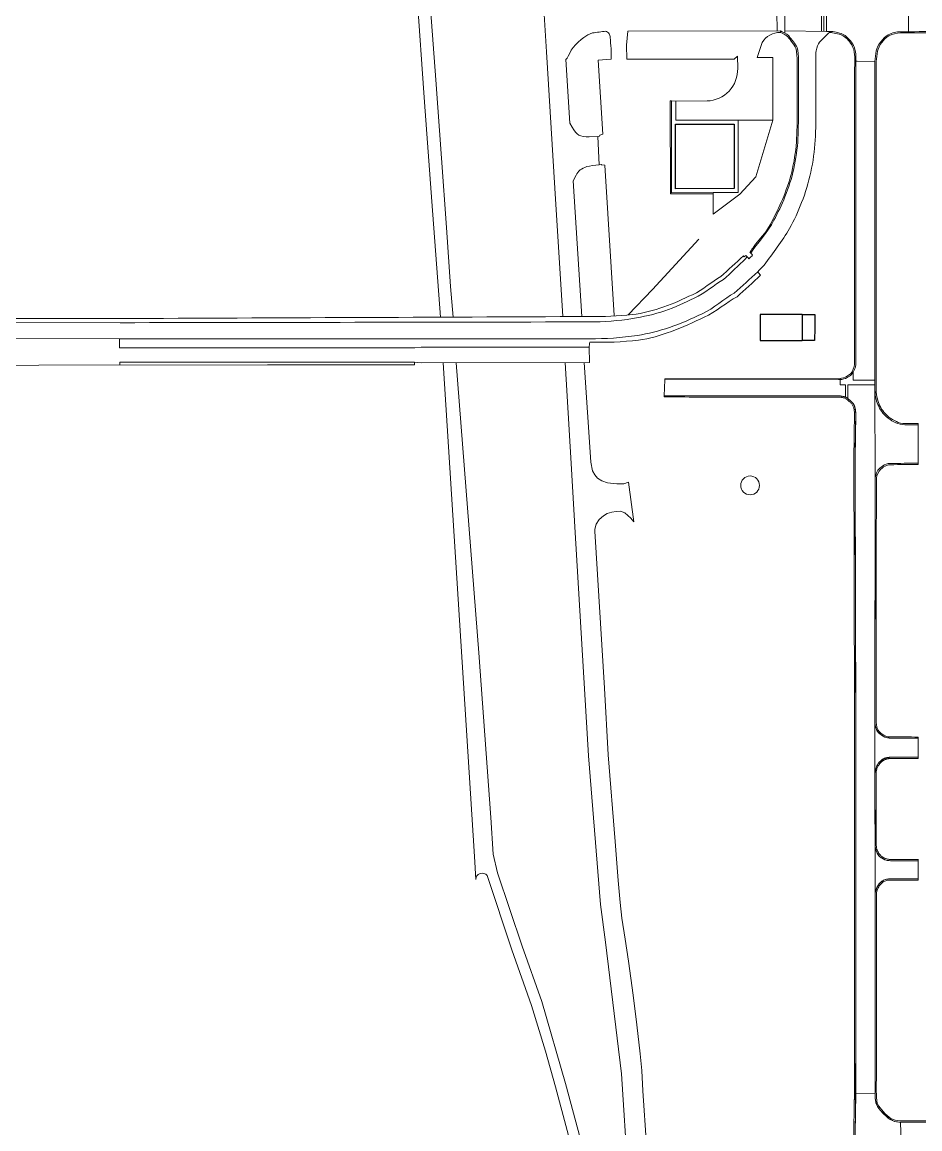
# Model space of a CAD drawing. Header units: millimetres. Extents: x 0 to 840, y 0 to 594.
# Drawn here: x 673.06 to 690.14, y 141.43 to 162.49 of the extents above; entities that cross this region are included whole.
import ezdxf

# ---------------------------------------------------------------- set-up
doc = ezdxf.new("R2010")
doc.units = ezdxf.units.MM
doc.layers.add('AC-0000-BESTAAND-co-06', color=1, linetype='Continuous')

msp = doc.modelspace()

# ---------------------------------------------------------------- linework, layer by layer
at = {"layer": 'AC-0000-BESTAAND-co-06', "linetype": 'Continuous', "lineweight": 13, "transparency": 33554687}
for p, q in [((683.032, 161.93), (682.978, 162.84)), ((683.481, 160.57), (683.401, 161.779)), ((688.922, 161.749), (689.28, 161.746)), ((688.922, 161.749), (688.946, 161.748)), ((683.707, 156.891), (683.541, 159.471)), ((683.845, 156.305), (683.851, 156.013)), ((689.286, 153.826), (689.284, 155.49)), ((685.276, 155.384), (688.615, 155.38)), ((688.906, 154.188), (688.918, 155.04)), ((689.893, 154.83), (690.107, 154.83)), ((690.107, 154.83), (690.107, 154.1)), ((688.921, 148.244), (688.906, 154.188)), ((690.107, 154.1), (689.577, 154.095)), ((689.282, 149.162), (689.286, 153.826)), ((690.107, 148.503), (689.566, 148.503)), ((688.917, 142.101), (688.921, 148.244)), ((689.581, 146.535), (690.107, 146.535)), ((688.892, 140.615), (688.917, 142.101)), ((688.917, 142.101), (689.288, 142.103)), ((690.985, 141.56), (689.771, 141.562)), ((689.781, 141.171), (689.771, 141.562))]:
    msp.add_line(p, q, dxfattribs=at)
at = {"layer": 'AC-0000-BESTAAND-co-06', "linetype": 'Continuous', "lineweight": 13, "transparency": 33554687, "flags": 128}
for points in [[(678.955, 184.818), (679.086, 183.01), (679.241, 180.926), (679.38, 179.059), (679.529, 177.046), (679.706, 174.679), (679.888, 172.271), (680.04, 170.178), (680.191, 168.133), (680.307, 166.594), (680.413, 165.129), (680.565, 163.056), (680.717, 160.968), (680.853, 159.081), (681.016, 156.879)], [(681.258, 156.88), (681.21, 157.461), (681.133, 158.582), (681.04, 159.902), (680.931, 161.397), (680.726, 164.119), (680.576, 166.156), (680.419, 168.346), (680.259, 170.376), (680.106, 172.496), (679.948, 174.593), (679.812, 176.386), (679.66, 178.485), (679.508, 180.564), (679.354, 182.657), (679.198, 184.766)], [(688.92, 163.209), (688.484, 162.704), (688.482, 162.683), (688.419, 162.683), (688.362, 162.678), (687.57, 162.682), (687.567, 162.325)], [(687.421, 162.325), (687.419, 162.683), (686.199, 162.688), (685.917, 162.686), (685.474, 162.683), (684.493, 162.685)], [(688.267, 162.318), (688.266, 162.679)], [(688.309, 162.318), (688.308, 162.678)], [(688.363, 162.317), (688.362, 162.678)], [(689.921, 162.681), (689.921, 162.311)], [(683.912, 162.287), (683.824, 162.249), (683.747, 162.203), (683.693, 162.162), (683.637, 162.111), (683.584, 162.061), (683.54, 162.012), (683.507, 161.961), (683.477, 161.901), (683.448, 161.844), (683.43, 161.809), (683.401, 161.779)], [(687.486, 162.326), (684.58, 162.318), (684.557, 162.054), (684.56, 161.786)], [(687.567, 162.325), (688.363, 162.317), (688.388, 162.317), (688.419, 162.317)], [(687.567, 162.287), (687.567, 162.325)], [(683.345, 156.889), (683.195, 159.332), (683.032, 161.93)], [(684.011, 160.319), (684.044, 160.321), (684.05, 160.345), (684.106, 160.36), (684.015, 161.77), (684.267, 161.785)], [(685.391, 159.223), (685.389, 160.996), (685.412, 160.995), (685.414, 159.245), (686.208, 159.249), (686.208, 159.225), (685.391, 159.223)], [(685.496, 160.991), (685.412, 160.995), (685.414, 159.245), (686.208, 159.249), (686.679, 159.249), (686.679, 160.63)], [(684.011, 160.319), (683.846, 160.31), (683.787, 160.309), (683.735, 160.317), (683.691, 160.327), (683.653, 160.341), (683.619, 160.365), (683.584, 160.402), (683.552, 160.443), (683.52, 160.493), (683.481, 160.57)], [(686.208, 159.249), (686.208, 158.841), (686.715, 159.217), (687.016, 159.548), (687.342, 160.63), (686.679, 160.63)], [(684.011, 160.319), (684.036, 159.777), (683.907, 159.763), (683.851, 159.755), (683.801, 159.746), (683.764, 159.729), (683.73, 159.716), (683.703, 159.698), (683.677, 159.681), (683.653, 159.659), (683.633, 159.633), (683.615, 159.609), (683.597, 159.581), (683.541, 159.471)], [(684.323, 156.9), (684.324, 156.912), (684.146, 159.774), (684.083, 159.777), (684.077, 159.781), (684.036, 159.777)], [(684.587, 156.924), (685.051, 157.408), (685.935, 158.36)], [(686.781, 158.044), (686.798, 158.025), (686.825, 158.054), (686.833, 158.046), (686.841, 158.037), (686.853, 158.024), (686.832, 158.01), (686.827, 157.992)], [(687.109, 157.675), (687.067, 157.725), (687.055, 157.741)], [(669.258, 157.038), (669.236, 157.008), (669.233, 156.947), (669.243, 156.94), (671.164, 156.776), (674.927, 156.773)], [(669.328, 157.043), (669.325, 157.013), (671.167, 156.856), (674.912, 156.852)], [(669.128, 156.467), (671.161, 156.471), (674.912, 156.467)], [(680.527, 156.292), (676.782, 156.293), (674.912, 156.296), (674.912, 156.467)], [(680.527, 156.292), (680.653, 156.31), (683.845, 156.305)], [(669.018, 155.958), (677.724, 155.973), (679.603, 155.974), (680.526, 155.974), (680.526, 156.025)], [(680.526, 156.025), (674.919, 156.025), (674.919, 155.968)], [(683.851, 156.013), (680.651, 156.012), (680.526, 156.025)], [(681.072, 156.012), (681.666, 146.616), (681.689, 146.175)], [(682.023, 146.658), (681.977, 147.358), (681.745, 150.492), (681.317, 156.012)], [(684.7, 138.724), (684.46, 142.481), (684.156, 144.985), (684.063, 145.702), (683.833, 148.529), (683.577, 152.781), (683.505, 154.092), (683.391, 156.013)], [(684.593, 153.739), (684.508, 153.706), (684.37, 153.706), (684.194, 153.727), (684.085, 153.766), (684.004, 153.813), (683.954, 153.878), (683.91, 153.953), (683.881, 154.118), (683.753, 156.013)], [(685.276, 155.384), (685.285, 155.683), (688.624, 155.69)], [(688.592, 155.69), (688.624, 155.69)], [(688.624, 155.69), (688.624, 155.588), (688.726, 155.588), (688.726, 155.356)], [(689.284, 155.678), (688.87, 155.678), (688.87, 155.827)], [(688.765, 155.331), (688.765, 155.588), (689.284, 155.588)], [(684.442, 153.185), (684.523, 153.157), (684.637, 153.053), (684.698, 152.984), (684.593, 153.739)], [(684.94, 141.129), (684.87, 142.155), (684.848, 142.54), (684.819, 142.861), (684.752, 143.411), (684.685, 143.976), (684.592, 144.623), (684.529, 145.041), (684.466, 145.445), (684.438, 145.737), (684.399, 146.156), (684.341, 146.903), (684.21, 148.55), (684.139, 149.816), (683.954, 152.804), (683.957, 152.844), (683.978, 152.939), (684.039, 153.03), (684.117, 153.096), (684.189, 153.142), (684.28, 153.169), (684.363, 153.182), (684.442, 153.185)], [(689.282, 148.204), (689.285, 146.818)], [(682.023, 146.658), (682.103, 146.305), (682.573, 144.909), (682.943, 143.854), (683.398, 142.294), (684.544, 138.033)], [(689.288, 142.103), (689.286, 145.915)]]:
    msp.add_lwpolyline(points, dxfattribs=at)
for points in [[(684.56, 161.786), (685.032, 161.786), (686.602, 161.787), (686.669, 161.846), (686.672, 161.613), (686.672, 161.613, -0.414664), (686.089, 160.993), (686.089, 160.993), (685.496, 160.991), (685.496, 160.629), (686.679, 160.63), (687.342, 160.63), (687.34, 161.823), (687.042, 161.821), (687.137, 162.105), (687.137, 162.105, -0.263644), (687.485, 162.298)], [(684.341, 137.983), (683.205, 142.231), (683.017, 142.914), (682.751, 143.78), (682.374, 144.837), (681.907, 146.251), (681.907, 146.251, 0.732687), (681.689, 146.175)]]:
    msp.add_lwpolyline(points, format="xyb", dxfattribs=at)
at = {"layer": 'AC-0000-BESTAAND-co-06', "linetype": 'Continuous', "lineweight": 30, "transparency": 33554687, "flags": 128}
for points in [[(685.488, 159.323), (685.487, 160.553), (686.606, 160.554), (686.604, 159.324), (685.488, 159.323)], [(687.899, 156.93), (687.101, 156.931), (687.1, 156.432), (687.899, 156.432)], [(687.899, 156.93), (687.899, 156.689), (687.899, 156.432)], [(687.899, 156.93), (688.137, 156.93), (688.137, 156.674), (688.135, 156.434), (687.899, 156.432)]]:
    msp.add_lwpolyline(points, dxfattribs=at)
at = {"layer": 'AC-0000-BESTAAND-co-06', "linetype": 'Continuous', "lineweight": 13, "transparency": 33554687, "flags": 128}
msp.add_lwpolyline([(688.624, 155.69), (685.285, 155.683), (685.285, 155.707), (688.621, 155.714)], close=True, dxfattribs=at)
at = {"layer": 'AC-0000-BESTAAND-co-06', "linetype": 'Continuous', "lineweight": 13, "transparency": 33554687}
msp.add_circle((686.908, 153.678), 0.179, dxfattribs=at)
for points, knots in [([(684.267, 161.785), (684.269, 161.918), (684.258, 162.064), (684.248, 162.199), (684.246, 162.224), (684.236, 162.248), (684.228, 162.273), (684.219, 162.299), (684.172, 162.313), (684.161, 162.32), (684.078, 162.309), (683.995, 162.298), (683.912, 162.287)], [0, 0, 0, 0, 0.360969, 0.360969, 0.360969, 0.428126, 0.428126, 0.428126, 0.5, 0.5, 0.5, 1, 1, 1, 1]), ([(686.853, 158.024), (686.863, 158.013), (686.874, 158.002), (686.884, 157.991), (686.908, 158.014), (686.932, 158.037), (686.956, 158.059), (686.945, 158.071), (686.934, 158.083), (686.923, 158.094), (687.035, 158.283), (687.249, 158.492), (687.361, 158.722), (687.434, 158.871), (687.511, 159.014), (687.571, 159.169), (687.639, 159.344), (687.699, 159.519), (687.739, 159.703), (687.78, 159.894), (687.809, 160.086), (687.817, 160.278), (687.825, 160.48), (687.83, 160.688), (687.828, 160.89), (687.828, 161.187), (687.828, 161.484), (687.828, 161.781), (687.831, 161.844), (687.827, 161.943), (687.802, 162.007), (687.772, 162.083), (687.701, 162.159), (687.642, 162.23), (687.603, 162.277), (687.524, 162.307), (687.486, 162.326)], [0, 0, 0, 0, 0.083333, 0.083333, 0.083333, 0.166667, 0.166667, 0.166667, 0.25, 0.25, 0.25, 0.313594, 0.313594, 0.313594, 0.354521, 0.354521, 0.354521, 0.401028, 0.401028, 0.401028, 0.449156, 0.449156, 0.449156, 0.5, 0.5, 0.5, 0.75, 0.75, 0.75, 0.832867, 0.832867, 0.832867, 0.933231, 0.933231, 0.933231, 1, 1, 1, 1]), ([(686.906, 158.112), (686.906, 158.112), (687.018, 158.299), (687.229, 158.506), (687.341, 158.734), (687.412, 158.882), (687.489, 159.024), (687.548, 159.177), (687.616, 159.352), (687.675, 159.526), (687.715, 159.708), (687.756, 159.898), (687.785, 160.089), (687.793, 160.28), (687.801, 160.481), (687.806, 160.689), (687.804, 160.89), (687.804, 161.187), (687.804, 161.483), (687.804, 161.78), (687.8, 161.826), (687.796, 161.872), (687.792, 161.918), (687.791, 161.926), (687.789, 161.935), (687.788, 161.943), (687.789, 161.959), (687.787, 161.982), (687.779, 161.998), (687.744, 162.071), (687.681, 162.144), (687.625, 162.212), (687.59, 162.254), (687.519, 162.282), (687.485, 162.298), (687.485, 162.307), (687.485, 162.317), (687.486, 162.326), (687.524, 162.307), (687.603, 162.277), (687.642, 162.23), (687.701, 162.159), (687.772, 162.083), (687.802, 162.007), (687.827, 161.943), (687.831, 161.844), (687.828, 161.781), (687.828, 161.484), (687.828, 161.187), (687.828, 160.89), (687.83, 160.688), (687.825, 160.48), (687.817, 160.278), (687.809, 160.086), (687.78, 159.894), (687.739, 159.703), (687.699, 159.519), (687.639, 159.344), (687.571, 159.169), (687.511, 159.014), (687.434, 158.871), (687.361, 158.722), (687.249, 158.492), (687.035, 158.283), (686.923, 158.094), (686.919, 158.098), (686.916, 158.102), (686.912, 158.105), (686.91, 158.107), (686.908, 158.11), (686.906, 158.112)], [0, 0, 0, 0, 0.015856, 0.031713, 0.031713, 0.031713, 0.052155, 0.052155, 0.052155, 0.075406, 0.075406, 0.075406, 0.099481, 0.099481, 0.099481, 0.125, 0.125, 0.125, 0.166667, 0.166667, 0.166667, 0.208333, 0.208333, 0.208333, 0.25, 0.25, 0.25, 0.26422, 0.26422, 0.26422, 0.332436, 0.332436, 0.332436, 0.375, 0.375, 0.375, 0.5, 0.5, 0.5, 0.533384, 0.533384, 0.533384, 0.583567, 0.583567, 0.583567, 0.625, 0.625, 0.625, 0.75, 0.75, 0.75, 0.775422, 0.775422, 0.775422, 0.799486, 0.799486, 0.799486, 0.822739, 0.822739, 0.822739, 0.843203, 0.843203, 0.843203, 0.875, 0.875, 0.875, 0.9375, 0.9375, 0.9375, 1, 1, 1, 1]), ([(688.419, 162.317), (688.419, 162.31), (688.419, 162.302), (688.418, 162.294), (688.407, 162.286), (688.396, 162.277), (688.385, 162.269), (688.343, 162.228), (688.3, 162.187), (688.257, 162.146), (688.217, 162.108), (688.195, 162.053), (688.179, 161.999), (688.167, 161.962), (688.158, 161.926), (688.158, 161.888), (688.158, 161.854), (688.158, 161.82), (688.158, 161.785), (688.159, 161.485), (688.16, 161.185), (688.161, 160.885), (688.163, 160.674), (688.157, 160.457), (688.146, 160.246), (688.136, 160.043), (688.105, 159.839), (688.063, 159.637), (688.021, 159.438), (687.96, 159.248), (687.888, 159.058), (687.824, 158.887), (687.75, 158.725), (687.659, 158.566), (687.517, 158.319), (687.34, 158.101), (687.176, 157.871), (687.141, 157.822), (687.089, 157.779), (687.055, 157.741)], [0, 0, 0, 0, 0.125, 0.125, 0.125, 0.25, 0.25, 0.25, 0.32921, 0.32921, 0.32921, 0.40386, 0.40386, 0.40386, 0.454176, 0.454176, 0.454176, 0.5, 0.5, 0.5, 0.75, 0.75, 0.75, 0.796614, 0.796614, 0.796614, 0.8415, 0.8415, 0.8415, 0.885628, 0.885628, 0.885628, 0.925239, 0.925239, 0.925239, 0.987058, 0.987058, 0.987058, 1, 1, 1, 1]), ([(688.621, 155.714), (688.621, 155.714), (688.622, 155.706), (688.623, 155.698), (688.624, 155.69), (688.661, 155.694), (688.716, 155.707), (688.754, 155.728), (688.783, 155.744), (688.812, 155.766), (688.838, 155.788), (688.889, 155.831), (688.911, 155.932), (688.919, 155.976), (688.92, 157.826), (688.921, 159.677), (688.921, 161.528), (688.921, 161.59), (688.921, 161.652), (688.922, 161.715), (688.922, 161.755), (688.922, 161.796), (688.922, 161.837), (688.922, 161.891), (688.912, 161.966), (688.887, 162.02), (688.869, 162.06), (688.846, 162.1), (688.817, 162.137), (688.787, 162.175), (688.756, 162.208), (688.716, 162.236), (688.683, 162.259), (688.649, 162.276), (688.611, 162.286), (688.568, 162.299), (688.525, 162.308), (688.481, 162.314), (688.469, 162.315), (688.457, 162.317), (688.445, 162.317), (688.437, 162.317), (688.428, 162.317), (688.419, 162.317), (688.419, 162.31), (688.419, 162.302), (688.418, 162.294), (688.425, 162.294), (688.432, 162.295), (688.439, 162.295), (688.451, 162.294), (688.464, 162.292), (688.477, 162.29), (688.519, 162.284), (688.561, 162.275), (688.603, 162.264), (688.639, 162.254), (688.671, 162.237), (688.702, 162.216), (688.74, 162.189), (688.769, 162.158), (688.798, 162.122), (688.826, 162.087), (688.847, 162.049), (688.865, 162.012), (688.889, 161.96), (688.898, 161.886), (688.898, 161.835), (688.898, 161.795), (688.898, 161.755), (688.898, 161.715), (688.897, 161.652), (688.897, 161.589), (688.897, 161.527), (688.897, 160.689), (688.896, 159.851), (688.896, 159.014), (688.896, 158.344), (688.895, 157.675), (688.895, 157.005), (688.895, 156.662), (688.895, 156.319), (688.895, 155.976), (688.887, 155.936), (688.866, 155.843), (688.819, 155.803), (688.796, 155.784), (688.769, 155.764), (688.744, 155.749), (688.708, 155.73), (688.656, 155.718), (688.621, 155.714)], [0, 0, 0, 0, 0.05, 0.1, 0.1, 0.1, 0.130503, 0.130503, 0.130503, 0.153747, 0.153747, 0.153747, 0.2, 0.2, 0.2, 0.233333, 0.233333, 0.233333, 0.266667, 0.266667, 0.266667, 0.3, 0.3, 0.3, 0.324076, 0.324076, 0.324076, 0.34163, 0.34163, 0.34163, 0.359865, 0.359865, 0.359865, 0.374875, 0.374875, 0.374875, 0.392002, 0.392002, 0.392002, 0.396597, 0.396597, 0.396597, 0.4, 0.4, 0.4, 0.5, 0.5, 0.5, 0.502745, 0.502745, 0.502745, 0.507904, 0.507904, 0.507904, 0.525358, 0.525358, 0.525358, 0.540153, 0.540153, 0.540153, 0.558307, 0.558307, 0.558307, 0.575691, 0.575691, 0.575691, 0.6, 0.6, 0.6, 0.633333, 0.633333, 0.633333, 0.666667, 0.666667, 0.666667, 0.7, 0.7, 0.7, 0.8, 0.8, 0.8, 0.9, 0.9, 0.9, 0.946203, 0.946203, 0.946203, 0.968759, 0.968759, 0.968759, 1, 1, 1, 1]), ([(688.419, 162.317), (688.428, 162.317), (688.437, 162.317), (688.445, 162.317), (688.457, 162.317), (688.469, 162.315), (688.481, 162.314), (688.525, 162.308), (688.568, 162.299), (688.611, 162.286), (688.649, 162.276), (688.683, 162.259), (688.716, 162.236), (688.756, 162.208), (688.787, 162.175), (688.817, 162.137), (688.846, 162.1), (688.869, 162.06), (688.887, 162.02), (688.912, 161.966), (688.922, 161.891), (688.922, 161.837), (688.922, 161.796), (688.922, 161.755), (688.922, 161.715), (688.921, 161.652), (688.921, 161.59), (688.921, 161.528), (688.921, 159.677), (688.92, 157.826), (688.919, 155.976), (688.911, 155.932), (688.889, 155.831), (688.838, 155.788), (688.812, 155.766), (688.783, 155.744), (688.754, 155.728), (688.716, 155.707), (688.661, 155.694), (688.624, 155.69)], [0, 0, 0, 0, 0.011343, 0.011343, 0.011343, 0.02666, 0.02666, 0.02666, 0.083751, 0.083751, 0.083751, 0.133783, 0.133783, 0.133783, 0.194567, 0.194567, 0.194567, 0.253082, 0.253082, 0.253082, 0.333333, 0.333333, 0.333333, 0.444444, 0.444444, 0.444444, 0.555556, 0.555556, 0.555556, 0.666667, 0.666667, 0.666667, 0.820845, 0.820845, 0.820845, 0.898324, 0.898324, 0.898324, 1, 1, 1, 1]), ([(689.284, 155.49), (689.283, 157.575), (689.282, 159.66), (689.28, 161.746), (689.29, 161.813), (689.299, 161.88), (689.309, 161.947), (689.322, 161.992), (689.349, 162.073), (689.392, 162.119), (689.436, 162.167), (689.474, 162.223), (689.537, 162.254), (689.612, 162.291), (689.69, 162.31), (689.767, 162.311), (689.797, 162.311), (689.83, 162.312), (689.86, 162.311), (690.332, 162.312), (690.804, 162.312), (691.276, 162.313), (692.634, 162.313), (693.993, 162.313), (695.351, 162.314)], [0, 0, 0, 0, 0.166667, 0.166667, 0.166667, 0.333333, 0.333333, 0.333333, 0.422087, 0.422087, 0.422087, 0.513575, 0.513575, 0.513575, 0.623256, 0.623256, 0.623256, 0.666667, 0.666667, 0.666667, 0.833333, 0.833333, 0.833333, 1, 1, 1, 1]), ([(690.107, 154.854), (690.107, 154.846), (690.107, 154.838), (690.107, 154.83), (690.036, 154.83), (689.965, 154.83), (689.893, 154.83), (689.845, 154.828), (689.769, 154.833), (689.719, 154.853), (689.621, 154.892), (689.514, 154.957), (689.435, 155.054), (689.368, 155.136), (689.33, 155.227), (689.306, 155.315), (689.291, 155.369), (689.284, 155.437), (689.284, 155.49), (689.283, 157.575), (689.282, 159.66), (689.28, 161.746), (689.29, 161.813), (689.299, 161.88), (689.309, 161.947), (689.322, 161.992), (689.349, 162.073), (689.392, 162.119), (689.436, 162.167), (689.474, 162.223), (689.537, 162.254), (689.612, 162.291), (689.69, 162.31), (689.767, 162.311), (689.797, 162.311), (689.83, 162.312), (689.86, 162.311), (690.332, 162.312), (690.804, 162.312), (691.276, 162.313), (692.634, 162.313), (693.993, 162.313), (695.351, 162.314), (695.393, 162.31), (695.482, 162.295), (695.525, 162.255), (695.557, 162.226), (695.595, 162.196), (695.612, 162.152), (695.624, 162.121), (695.63, 162.088), (695.631, 162.056), (695.634, 161.977), (695.637, 161.894), (695.636, 161.815), (695.635, 161.79), (695.633, 161.764), (695.631, 161.738), (695.627, 161.726), (695.623, 161.715), (695.619, 161.703), (695.612, 161.705), (695.604, 161.708), (695.597, 161.71), (695.601, 161.722), (695.605, 161.734), (695.609, 161.746), (695.61, 161.769), (695.611, 161.792), (695.612, 161.815), (695.613, 161.893), (695.61, 161.975), (695.608, 162.054), (695.606, 162.083), (695.6, 162.112), (695.59, 162.142), (695.575, 162.181), (695.54, 162.208), (695.511, 162.235), (695.471, 162.272), (695.387, 162.286), (695.347, 162.29), (693.99, 162.289), (692.633, 162.289), (691.276, 162.289), (690.804, 162.288), (690.332, 162.288), (689.86, 162.287), (689.831, 162.288), (689.799, 162.287), (689.77, 162.287), (689.696, 162.286), (689.62, 162.268), (689.548, 162.232), (689.489, 162.203), (689.453, 162.15), (689.412, 162.105), (689.371, 162.061), (689.345, 161.983), (689.332, 161.94), (689.323, 161.874), (689.313, 161.808), (689.304, 161.742), (689.305, 159.659), (689.307, 157.576), (689.308, 155.493), (689.307, 155.441), (689.315, 155.374), (689.329, 155.322), (689.353, 155.237), (689.389, 155.149), (689.453, 155.07), (689.53, 154.976), (689.634, 154.914), (689.728, 154.876), (689.776, 154.857), (689.848, 154.852), (689.895, 154.854), (689.966, 154.854), (690.036, 154.854), (690.107, 154.854)], [0, 0, 0, 0, 0.03125, 0.03125, 0.03125, 0.0625, 0.0625, 0.0625, 0.073582, 0.073582, 0.073582, 0.095563, 0.095563, 0.095563, 0.113927, 0.113927, 0.113927, 0.125, 0.125, 0.125, 0.1875, 0.1875, 0.1875, 0.25, 0.25, 0.25, 0.266641, 0.266641, 0.266641, 0.283795, 0.283795, 0.283795, 0.304361, 0.304361, 0.304361, 0.3125, 0.3125, 0.3125, 0.34375, 0.34375, 0.34375, 0.375, 0.375, 0.375, 0.39247, 0.39247, 0.39247, 0.405254, 0.405254, 0.405254, 0.41457, 0.41457, 0.41457, 0.4375, 0.4375, 0.4375, 0.46875, 0.46875, 0.46875, 0.5, 0.5, 0.5, 0.520833, 0.520833, 0.520833, 0.541667, 0.541667, 0.541667, 0.5625, 0.5625, 0.5625, 0.586461, 0.586461, 0.586461, 0.595455, 0.595455, 0.595455, 0.607647, 0.607647, 0.607647, 0.625, 0.625, 0.625, 0.65625, 0.65625, 0.65625, 0.6875, 0.6875, 0.6875, 0.695748, 0.695748, 0.695748, 0.716413, 0.716413, 0.716413, 0.733362, 0.733362, 0.733362, 0.75, 0.75, 0.75, 0.8125, 0.8125, 0.8125, 0.875, 0.875, 0.875, 0.886199, 0.886199, 0.886199, 0.904546, 0.904546, 0.904546, 0.926519, 0.926519, 0.926519, 0.9375, 0.9375, 0.9375, 1, 1, 1, 1]), ([(686.781, 158.044), (686.637, 157.913), (686.493, 157.782), (686.349, 157.65), (686.186, 157.563), (686.008, 157.394), (685.813, 157.306), (685.632, 157.225), (685.458, 157.137), (685.268, 157.073), (685.069, 157.006), (684.865, 156.951), (684.663, 156.928), (684.401, 156.897), (684.118, 156.887), (683.855, 156.891), (680.874, 156.878), (677.893, 156.865), (674.912, 156.852)], [0, 0, 0, 0, 0.333333, 0.333333, 0.333333, 0.413088, 0.413088, 0.413088, 0.487408, 0.487408, 0.487408, 0.56531, 0.56531, 0.56531, 0.666667, 0.666667, 0.666667, 1, 1, 1, 1]), ([(686.827, 157.992), (686.685, 157.859), (686.543, 157.726), (686.401, 157.593), (686.232, 157.503), (686.048, 157.329), (685.847, 157.239), (685.66, 157.156), (685.48, 157.064), (685.284, 157), (685.082, 156.933), (684.875, 156.884), (684.67, 156.851), (684.405, 156.809), (684.12, 156.788), (683.854, 156.788), (680.879, 156.783), (677.903, 156.778), (674.927, 156.773)], [0, 0, 0, 0, 0.333333, 0.333333, 0.333333, 0.413861, 0.413861, 0.413861, 0.488864, 0.488864, 0.488864, 0.566367, 0.566367, 0.566367, 0.666667, 0.666667, 0.666667, 1, 1, 1, 1]), ([(687.055, 157.741), (686.906, 157.606), (686.756, 157.472), (686.607, 157.338), (686.422, 157.239), (686.218, 157.041), (685.995, 156.943), (685.79, 156.852), (685.591, 156.754), (685.377, 156.683), (685.176, 156.616), (684.969, 156.564), (684.765, 156.532), (684.47, 156.485), (684.151, 156.466), (683.856, 156.468), (680.875, 156.468), (677.894, 156.467), (674.912, 156.467)], [0, 0, 0, 0, 0.333333, 0.333333, 0.333333, 0.415874, 0.415874, 0.415874, 0.491885, 0.491885, 0.491885, 0.563356, 0.563356, 0.563356, 0.666667, 0.666667, 0.666667, 1, 1, 1, 1]), ([(687.109, 157.675), (686.959, 157.539), (686.809, 157.404), (686.659, 157.268), (686.468, 157.167), (686.261, 156.978), (686.036, 156.877), (685.828, 156.783), (685.627, 156.684), (685.41, 156.606), (685.205, 156.533), (684.994, 156.468), (684.785, 156.442), (684.485, 156.404), (684.156, 156.397), (683.857, 156.402), (683.853, 156.37), (683.849, 156.338), (683.845, 156.305)], [0, 0, 0, 0, 0.333333, 0.333333, 0.333333, 0.415259, 0.415259, 0.415259, 0.491179, 0.491179, 0.491179, 0.563176, 0.563176, 0.563176, 0.666667, 0.666667, 0.666667, 1, 1, 1, 1]), ([(689.284, 155.49), (689.284, 155.437), (689.291, 155.369), (689.306, 155.315), (689.33, 155.227), (689.368, 155.136), (689.435, 155.054), (689.514, 154.957), (689.621, 154.892), (689.719, 154.853), (689.769, 154.833), (689.845, 154.828), (689.893, 154.83)], [0, 0, 0, 0, 0.177162, 0.177162, 0.177162, 0.470984, 0.470984, 0.470984, 0.822686, 0.822686, 0.822686, 1, 1, 1, 1]), ([(688.615, 155.38), (688.649, 155.379), (688.711, 155.369), (688.747, 155.344), (688.792, 155.314), (688.84, 155.269), (688.873, 155.227), (688.909, 155.18), (688.918, 155.086), (688.918, 155.04)], [0, 0, 0, 0, 0.273446, 0.273446, 0.273446, 0.61619, 0.61619, 0.61619, 1, 1, 1, 1]), ([(689.31, 153.82), (689.31, 153.82), (689.309, 152.269), (689.308, 150.719), (689.306, 149.168), (689.309, 149.127), (689.323, 149.027), (689.369, 148.986), (689.401, 148.958), (689.441, 148.927), (689.478, 148.91), (689.508, 148.897), (689.552, 148.891), (689.581, 148.891), (689.756, 148.891), (689.932, 148.89), (690.107, 148.889), (690.107, 148.881), (690.107, 148.873), (690.107, 148.865), (689.931, 148.866), (689.755, 148.867), (689.578, 148.867), (689.548, 148.867), (689.501, 148.874), (689.469, 148.887), (689.427, 148.906), (689.384, 148.94), (689.349, 148.971), (689.3, 149.014), (689.285, 149.121), (689.282, 149.164), (689.284, 150.718), (689.285, 152.272), (689.286, 153.826), (689.297, 153.865), (689.322, 153.964), (689.374, 154.003), (689.412, 154.033), (689.454, 154.065), (689.496, 154.082), (689.52, 154.091), (689.554, 154.096), (689.577, 154.095), (689.754, 154.097), (689.93, 154.098), (690.107, 154.1), (690.107, 154.092), (690.107, 154.084), (690.107, 154.076), (689.931, 154.074), (689.755, 154.073), (689.579, 154.071), (689.558, 154.072), (689.527, 154.068), (689.505, 154.059), (689.466, 154.044), (689.427, 154.014), (689.392, 153.987), (689.344, 153.949), (689.321, 153.857), (689.31, 153.82)], [0, 0, 0, 0, 0.045455, 0.090909, 0.090909, 0.090909, 0.131572, 0.131572, 0.131572, 0.159804, 0.159804, 0.159804, 0.181818, 0.181818, 0.181818, 0.272727, 0.272727, 0.272727, 0.363636, 0.363636, 0.363636, 0.454545, 0.454545, 0.454545, 0.476473, 0.476473, 0.476473, 0.505295, 0.505295, 0.505295, 0.545455, 0.545455, 0.545455, 0.636364, 0.636364, 0.636364, 0.678684, 0.678684, 0.678684, 0.709772, 0.709772, 0.709772, 0.727273, 0.727273, 0.727273, 0.818182, 0.818182, 0.818182, 0.863636, 0.863636, 0.863636, 0.909091, 0.909091, 0.909091, 0.926376, 0.926376, 0.926376, 0.957208, 0.957208, 0.957208, 1, 1, 1, 1]), ([(689.577, 154.095), (689.554, 154.096), (689.52, 154.091), (689.496, 154.082), (689.454, 154.065), (689.412, 154.033), (689.374, 154.003), (689.322, 153.964), (689.297, 153.865), (689.286, 153.826)], [0, 0, 0, 0, 0.192503, 0.192503, 0.192503, 0.534474, 0.534474, 0.534474, 1, 1, 1, 1]), ([(689.578, 148.87), (689.578, 148.87), (689.755, 148.868), (689.931, 148.867), (690.107, 148.865), (690.107, 148.745), (690.107, 148.624), (690.107, 148.503), (689.927, 148.503), (689.746, 148.503), (689.566, 148.503), (689.533, 148.502), (689.501, 148.495), (689.468, 148.484), (689.427, 148.469), (689.396, 148.436), (689.365, 148.408), (689.312, 148.36), (689.29, 148.251), (689.282, 148.204), (689.282, 148.525), (689.282, 148.845), (689.282, 149.166), (689.285, 149.123), (689.3, 149.017), (689.349, 148.974), (689.384, 148.943), (689.427, 148.908), (689.469, 148.89), (689.501, 148.876), (689.548, 148.869), (689.578, 148.87)], [0, 0, 0, 0, 0.083333, 0.166667, 0.166667, 0.166667, 0.333333, 0.333333, 0.333333, 0.5, 0.5, 0.5, 0.536968, 0.536968, 0.536968, 0.584783, 0.584783, 0.584783, 0.666667, 0.666667, 0.666667, 0.833333, 0.833333, 0.833333, 0.906959, 0.906959, 0.906959, 0.9598, 0.9598, 0.9598, 1, 1, 1, 1]), ([(689.566, 148.503), (689.533, 148.502), (689.501, 148.495), (689.468, 148.484), (689.427, 148.469), (689.396, 148.436), (689.365, 148.408), (689.312, 148.36), (689.29, 148.251), (689.282, 148.204)], [0, 0, 0, 0, 0.221811, 0.221811, 0.221811, 0.508701, 0.508701, 0.508701, 1, 1, 1, 1]), ([(689.286, 145.915), (689.286, 145.915), (689.296, 145.98), (689.322, 146.039), (689.365, 146.096), (689.393, 146.133), (689.427, 146.157), (689.468, 146.172), (689.501, 146.184), (689.533, 146.191), (689.566, 146.191), (689.746, 146.191), (689.927, 146.191), (690.107, 146.191), (690.107, 146.306), (690.107, 146.42), (690.107, 146.535), (689.932, 146.535), (689.756, 146.535), (689.581, 146.535), (689.55, 146.535), (689.503, 146.541), (689.471, 146.555), (689.43, 146.574), (689.384, 146.596), (689.351, 146.639), (689.313, 146.69), (689.295, 146.743), (689.288, 146.801), (689.287, 146.807), (689.286, 146.813), (689.285, 146.818), (689.285, 146.517), (689.286, 146.216), (689.286, 145.915), (689.286, 145.915), (689.286, 145.915), (689.286, 145.915)], [0, 0, 0, 0, 0.029053, 0.058106, 0.058106, 0.058106, 0.095832, 0.095832, 0.095832, 0.125, 0.125, 0.125, 0.25, 0.25, 0.25, 0.375, 0.375, 0.375, 0.5, 0.5, 0.5, 0.532201, 0.532201, 0.532201, 0.574528, 0.574528, 0.574528, 0.625, 0.625, 0.625, 0.75, 0.75, 0.75, 0.875, 0.875, 0.875, 1, 1, 1, 1]), ([(689.288, 146.801), (689.295, 146.743), (689.313, 146.69), (689.351, 146.639), (689.384, 146.596), (689.43, 146.574), (689.471, 146.555), (689.503, 146.541), (689.55, 146.535), (689.581, 146.535)], [0, 0, 0, 0, 0.403775, 0.403775, 0.403775, 0.742389, 0.742389, 0.742389, 1, 1, 1, 1]), ([(689.771, 141.562), (689.73, 141.561), (689.662, 141.567), (689.62, 141.589), (689.558, 141.622), (689.494, 141.669), (689.438, 141.726), (689.384, 141.78), (689.336, 141.843), (689.311, 141.904), (689.287, 141.959), (689.285, 142.047), (689.288, 142.103)], [0, 0, 0, 0, 0.191324, 0.191324, 0.191324, 0.476034, 0.476034, 0.476034, 0.749961, 0.749961, 0.749961, 1, 1, 1, 1])]:
    msp.add_open_spline(points, degree=3, knots=knots, dxfattribs=at)
for points, weights, knots in [([(686.888, 133.299), (687.063, 133.305), (687.232, 133.352), (687.386, 133.437), (687.559, 133.566), (687.707, 133.723), (687.825, 133.904), (688.08, 134.348), (688.335, 134.791), (688.591, 135.234), (688.626, 135.343), (688.698, 135.456), (688.733, 135.575), (688.775, 135.712), (688.817, 135.848), (688.849, 135.985), (688.881, 136.121), (688.897, 136.269), (688.901, 136.405), (688.903, 136.698), (688.904, 136.99), (688.906, 137.283), (688.906, 137.289), (688.906, 137.295), (688.906, 137.301), (688.908, 137.589), (688.91, 137.877), (688.911, 138.164), (688.905, 138.981), (688.899, 139.798), (688.892, 140.615), (688.9, 141.11), (688.909, 141.605), (688.917, 142.101), (688.918, 144.148), (688.919, 146.196), (688.921, 148.244), (688.916, 150.225), (688.911, 152.207), (688.906, 154.188), (688.91, 154.472), (688.914, 154.756), (688.918, 155.04), (688.918, 155.086), (688.909, 155.18), (688.873, 155.227), (688.84, 155.269), (688.792, 155.314), (688.747, 155.344), (688.711, 155.369), (688.649, 155.379), (688.615, 155.38), (687.502, 155.382), (686.389, 155.383), (685.276, 155.384), (685.276, 155.376), (685.276, 155.368), (685.276, 155.36), (686.388, 155.359), (687.5, 155.358), (688.612, 155.356), (688.644, 155.355), (688.702, 155.345), (688.735, 155.323), (688.776, 155.294), (688.821, 155.253), (688.851, 155.215), (688.885, 155.171), (688.894, 155.084), (688.894, 155.041), (688.89, 154.756), (688.886, 154.472), (688.882, 154.188), (688.887, 152.207), (688.892, 150.225), (688.897, 148.244), (688.895, 146.196), (688.894, 144.149), (688.893, 142.101), (688.89, 141.93), (688.887, 141.759), (688.884, 141.588), (688.882, 141.429), (688.879, 141.27), (688.876, 141.111), (688.874, 140.946), (688.871, 140.781), (688.868, 140.615), (688.875, 139.798), (688.881, 138.981), (688.887, 138.164), (688.886, 137.872), (688.884, 137.58), (688.882, 137.288), (688.879, 136.994), (688.875, 136.701), (688.871, 136.407), (688.867, 136.273), (688.851, 136.126), (688.819, 135.991), (688.788, 135.856), (688.746, 135.72), (688.705, 135.585), (688.67, 135.468), (688.598, 135.355), (688.564, 135.248), (688.309, 134.805), (688.054, 134.362), (687.799, 133.92), (687.684, 133.743), (687.539, 133.589), (687.369, 133.462), (687.22, 133.38), (687.057, 133.335), (686.887, 133.329), (686.315, 133.302), (685.742, 133.276), (685.17, 133.249), (685.17, 133.239), (685.17, 133.229), (685.17, 133.219), (685.743, 133.246), (686.315, 133.272), (686.888, 133.299), (686.888, 133.299), (686.888, 133.299), (686.888, 133.299)], [1, 0.981703994125, 0.981703994125, 1, 0.989683841114, 0.989683841114, 1, 1, 1, 1, 1, 1, 1, 1, 1, 1, 1, 1, 1, 1, 1, 1, 1, 1, 1, 1, 1, 1, 1, 1, 1, 1, 1, 1, 1, 1, 1, 1, 1, 1, 1, 1, 1, 1, 1, 1, 1, 1, 1, 1, 1, 1, 1, 1, 1, 1, 1, 1, 1, 1, 1, 1, 1, 1, 1, 1, 1, 1, 1, 1, 1, 1, 1, 1, 1, 1, 1, 1, 1, 1, 1, 1, 1, 1, 1, 1, 1, 1, 1, 1, 1, 1, 1, 1, 1, 1, 1, 1, 1, 1, 1, 1, 1, 1, 1, 1, 1, 1, 1, 0.989776177864, 0.989776177864, 1, 0.981837302769, 0.981837302769, 1, 1, 1, 1, 1, 1, 1, 1, 1, 1, 1, 1, 1], [0, 0, 0, 0, 0.041667, 0.041667, 0.041667, 0.083333, 0.083333, 0.083333, 0.125, 0.125, 0.125, 0.137637, 0.137637, 0.137637, 0.152208, 0.152208, 0.152208, 0.166667, 0.166667, 0.166667, 0.208333, 0.208333, 0.208333, 0.25, 0.25, 0.25, 0.291667, 0.291667, 0.291667, 0.333333, 0.333333, 0.333333, 0.34375, 0.34375, 0.34375, 0.354167, 0.354167, 0.354167, 0.364583, 0.364583, 0.364583, 0.375, 0.375, 0.375, 0.390992, 0.390992, 0.390992, 0.405273, 0.405273, 0.405273, 0.416667, 0.416667, 0.416667, 0.430556, 0.430556, 0.430556, 0.444444, 0.444444, 0.444444, 0.458333, 0.458333, 0.458333, 0.469778, 0.469778, 0.469778, 0.483973, 0.483973, 0.483973, 0.5, 0.5, 0.5, 0.513889, 0.513889, 0.513889, 0.527778, 0.527778, 0.527778, 0.541667, 0.541667, 0.541667, 0.555556, 0.555556, 0.555556, 0.569444, 0.569444, 0.569444, 0.583333, 0.583333, 0.583333, 0.604167, 0.604167, 0.604167, 0.625, 0.625, 0.625, 0.666667, 0.666667, 0.666667, 0.681135, 0.681135, 0.681135, 0.695697, 0.695697, 0.695697, 0.708333, 0.708333, 0.708333, 0.75, 0.75, 0.75, 0.791667, 0.791667, 0.791667, 0.833333, 0.833333, 0.833333, 0.875, 0.875, 0.875, 0.916667, 0.916667, 0.916667, 0.958333, 0.958333, 0.958333, 1, 1, 1, 1]), ([(690.107, 148.479), (690.107, 148.479), (690.107, 148.487), (690.107, 148.495), (690.107, 148.503), (689.927, 148.503), (689.746, 148.503), (689.566, 148.503), (689.533, 148.502), (689.501, 148.495), (689.468, 148.484), (689.427, 148.469), (689.396, 148.436), (689.365, 148.408), (689.312, 148.36), (689.29, 148.251), (689.282, 148.204), (689.282, 148.204), (689.282, 148.204), (689.282, 148.204), (689.283, 147.742), (689.284, 147.28), (689.285, 146.818), (689.286, 146.813), (689.287, 146.807), (689.288, 146.801), (689.295, 146.743), (689.313, 146.69), (689.351, 146.639), (689.384, 146.596), (689.43, 146.574), (689.471, 146.555), (689.503, 146.541), (689.55, 146.535), (689.581, 146.535), (689.756, 146.535), (689.932, 146.535), (690.107, 146.535), (690.107, 146.543), (690.107, 146.551), (690.107, 146.559), (689.932, 146.559), (689.756, 146.559), (689.581, 146.559), (689.581, 146.559), (689.581, 146.559), (689.581, 146.559), (689.422, 146.559), (689.309, 146.672), (689.309, 146.831), (689.309, 146.831), (689.309, 146.831), (689.309, 146.831), (689.308, 147.288), (689.307, 147.744), (689.306, 148.201), (689.306, 148.201), (689.306, 148.201), (689.306, 148.201), (689.304, 148.27), (689.338, 148.332), (689.384, 148.392), (689.411, 148.426), (689.446, 148.446), (689.478, 148.461), (689.505, 148.474), (689.547, 148.479), (689.573, 148.479), (689.605, 148.479), (689.636, 148.479), (689.668, 148.479), (689.814, 148.479), (689.961, 148.479), (690.107, 148.479)], [1, 1, 1, 1, 1, 1, 1, 1, 1, 1, 1, 1, 1, 1, 1, 1, 1, 1, 1, 1, 1, 1, 1, 1, 1, 1, 1, 1, 1, 1, 1, 1, 1, 1, 1, 1, 1, 1, 1, 1, 1, 1, 1, 1, 1, 1, 1, 0.804737854124, 0.804737854124, 1, 1, 1, 1, 1, 1, 1, 1, 1, 1, 1, 1, 1, 1, 1, 1, 1, 1, 1, 1, 1, 1, 1, 1, 1], [0, 0, 0, 0, 0.029412, 0.058824, 0.058824, 0.058824, 0.117647, 0.117647, 0.117647, 0.130695, 0.130695, 0.130695, 0.147571, 0.147571, 0.147571, 0.176471, 0.176471, 0.176471, 0.235294, 0.235294, 0.235294, 0.264706, 0.264706, 0.264706, 0.294118, 0.294118, 0.294118, 0.317869, 0.317869, 0.317869, 0.337788, 0.337788, 0.337788, 0.352941, 0.352941, 0.352941, 0.411765, 0.411765, 0.411765, 0.470588, 0.470588, 0.470588, 0.529412, 0.529412, 0.529412, 0.588235, 0.588235, 0.588235, 0.647059, 0.647059, 0.647059, 0.705882, 0.705882, 0.705882, 0.764706, 0.764706, 0.764706, 0.823529, 0.823529, 0.823529, 0.852513, 0.852513, 0.852513, 0.868791, 0.868791, 0.868791, 0.882353, 0.882353, 0.882353, 0.941176, 0.941176, 0.941176, 1, 1, 1, 1]), ([(690.107, 146.167), (690.107, 146.167), (689.927, 146.167), (689.746, 146.167), (689.566, 146.167), (689.567, 146.167), (689.567, 146.167), (689.568, 146.167), (689.538, 146.167), (689.508, 146.16), (689.478, 146.15), (689.44, 146.136), (689.41, 146.114), (689.384, 146.081), (689.344, 146.028), (689.317, 145.973), (689.31, 145.912), (689.31, 145.883), (689.31, 145.854), (689.31, 145.824), (689.311, 144.584), (689.311, 143.344), (689.312, 142.104), (689.309, 142.051), (689.311, 141.966), (689.334, 141.913), (689.358, 141.855), (689.404, 141.795), (689.455, 141.743), (689.509, 141.688), (689.571, 141.644), (689.63, 141.612), (689.67, 141.59), (689.734, 141.585), (689.773, 141.586), (690.177, 141.585), (690.581, 141.585), (690.985, 141.584), (690.985, 141.584), (690.985, 141.584), (690.985, 141.584), (694.3, 141.585), (697.616, 141.586), (700.931, 141.587), (701.113, 141.579), (701.247, 141.703), (701.252, 141.886), (701.26, 141.886), (701.267, 141.886), (701.275, 141.887), (701.275, 141.884), (701.275, 141.88), (701.274, 141.877), (701.269, 141.685), (701.128, 141.555), (700.936, 141.563), (697.619, 141.562), (694.302, 141.561), (690.985, 141.56), (690.58, 141.561), (690.176, 141.561), (689.771, 141.562), (689.73, 141.561), (689.662, 141.567), (689.62, 141.589), (689.558, 141.622), (689.494, 141.669), (689.438, 141.726), (689.384, 141.78), (689.336, 141.843), (689.311, 141.904), (689.287, 141.959), (689.285, 142.047), (689.288, 142.103), (689.287, 143.351), (689.287, 144.6), (689.286, 145.849), (689.286, 145.871), (689.286, 145.893), (689.286, 145.915), (689.296, 145.98), (689.322, 146.039), (689.365, 146.096), (689.393, 146.133), (689.427, 146.157), (689.468, 146.172), (689.501, 146.184), (689.533, 146.191), (689.566, 146.191), (689.746, 146.191), (689.927, 146.191), (690.107, 146.191), (690.107, 146.183), (690.107, 146.175), (690.107, 146.167)], [1, 1, 1, 1, 1, 1, 1, 1, 1, 1, 1, 1, 1, 1, 1, 1, 1, 1, 1, 1, 1, 1, 1, 1, 1, 1, 1, 1, 1, 1, 1, 1, 1, 1, 1, 1, 1, 1, 1, 1, 1, 1, 1, 1, 0.802013978227, 0.802013978227, 1, 1, 1, 1, 1, 1, 1, 0.802013978227, 0.802013978227, 1, 1, 1, 1, 1, 1, 1, 1, 1, 1, 1, 1, 1, 1, 1, 1, 1, 1, 1, 1, 1, 1, 1, 1, 1, 1, 1, 1, 1, 1, 1, 1, 1, 1, 1, 1, 1, 1, 1, 1], [0, 0, 0, 0, 0.025, 0.05, 0.05, 0.05, 0.1, 0.1, 0.1, 0.111654, 0.111654, 0.111654, 0.126519, 0.126519, 0.126519, 0.15, 0.15, 0.15, 0.2, 0.2, 0.2, 0.25, 0.25, 0.25, 0.262574, 0.262574, 0.262574, 0.276243, 0.276243, 0.276243, 0.290509, 0.290509, 0.290509, 0.3, 0.3, 0.3, 0.35, 0.35, 0.35, 0.4, 0.4, 0.4, 0.45, 0.45, 0.45, 0.5, 0.5, 0.5, 0.525, 0.525, 0.525, 0.55, 0.55, 0.55, 0.6, 0.6, 0.6, 0.65, 0.65, 0.65, 0.7, 0.7, 0.7, 0.709566, 0.709566, 0.709566, 0.723802, 0.723802, 0.723802, 0.737498, 0.737498, 0.737498, 0.75, 0.75, 0.75, 0.8, 0.8, 0.8, 0.85, 0.85, 0.85, 0.873242, 0.873242, 0.873242, 0.888333, 0.888333, 0.888333, 0.9, 0.9, 0.9, 0.95, 0.95, 0.95, 1, 1, 1, 1])]:
    msp.add_rational_spline(points, weights, degree=3, knots=knots, dxfattribs=at)

doc.saveas('drawing.dxf')
